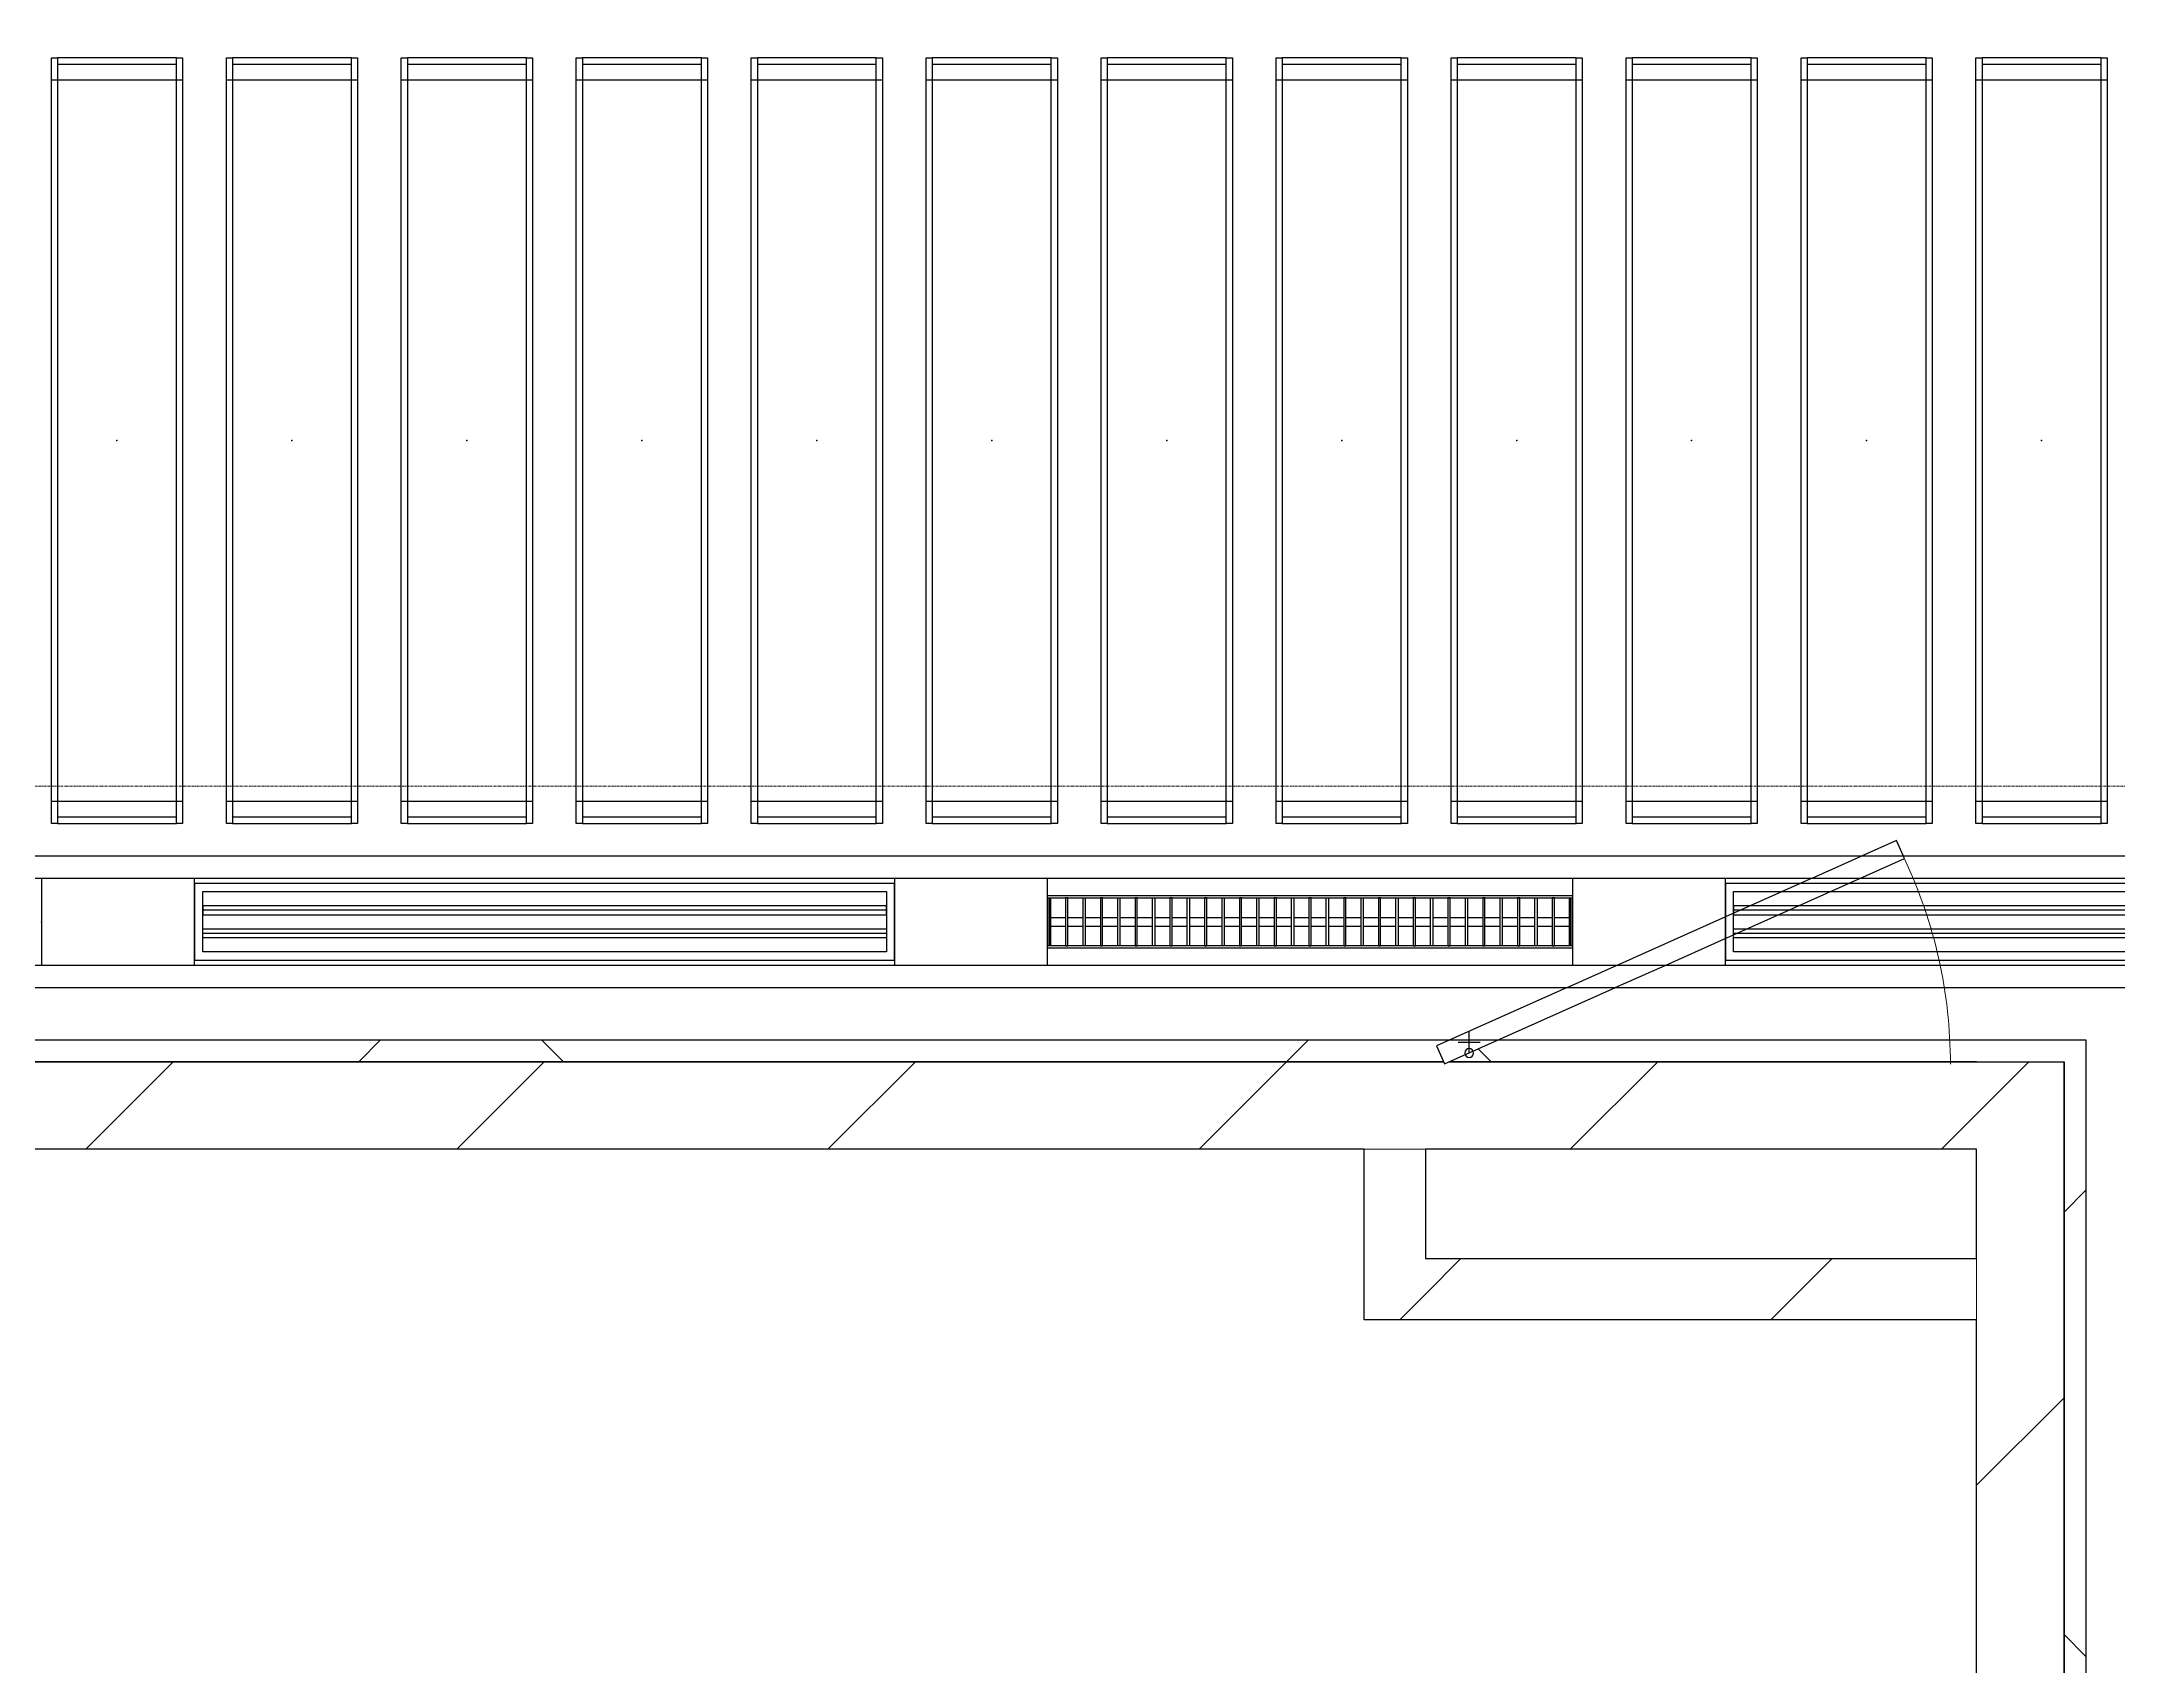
# Model space of a CAD drawing. Header units: millimetres. Extents: x -962357 to -591933, y -35273 to 59420.
# Drawn here: x -721144 to -716396, y 1568 to 5283 of the extents above; entities that cross this region are included whole.
import ezdxf
from ezdxf.enums import TextEntityAlignment as Align

# ---------------------------------------------------------------- set-up
doc = ezdxf.new("R2010")
doc.units = ezdxf.units.MM
doc.linetypes.add('DPA_Grid _ Level 100', pattern=[10, 5.5, -1.6, 1.3, -1.6])
for name, color, linetype in [('000 - WIPEOUT', 250, 'Continuous'), ('001 - ASCESSORIES', 251, 'Continuous'), ('A04_TUBE SERIES', 2, 'Continuous'), ('A11_ALU.SOLID SHEET', 2, 'Continuous')]:
    doc.layers.add(name, color=color, linetype=linetype)
for name, color, linetype, lineweight in [('008 - LIGHTING', 1, 'Continuous', 9), ('A-DOOR', 3, 'Continuous', 25), ('A-DOOR-E', 2, 'Continuous', 25), ('A-DOOR-OPNG', 2, 'Continuous', 9), ('A-FLOR-E', 2, 'Continuous', 9), ('A-GLAZ-CURT', 2, 'Continuous', 9), ('A-WALL', 5, 'Continuous', 9), ('A-WALL-FNSH', 2, 'Continuous', 9), ('A-WALL-PATT', 1, 'Continuous', 9), ('S-GRID', 251, 'Continuous', 9)]:
    doc.layers.add(name, color=color, linetype=linetype, lineweight=lineweight)
pattern_1 = [(45, (2.4, 1), (-424.26407, 424.26407), [])]
pattern_2 = [(45, (2.4, 1), (-1060.6602, 1060.6602), []), (135, (2.4, 1), (-1060.6602, -1060.6602), [])]

# ---------------------------------------------------------------- blocks, each defined once
blk = doc.blocks.new('DPA_AC-SG-PI - A2_1200x2000 mm-12394550-4130-01 MULTI-PURPOSE LEVEL - REFLECTED CEILING PLAN')
at = {"layer": 'A-DOOR'}
for p, q in [((-525, 20), (-475, 20)), ((-500, -5), (-500, 45))]:
    blk.add_line(p, q, dxfattribs=at)
for start, end in [(0, 180), (180, 360)]:
    blk.add_arc((-500, -5), 10, start, end, dxfattribs=at)
at = {"layer": 'A-DOOR-E'}
for p, q in [((476.5, 480.9), (-575, 11.1)), ((494.9, 439.9), (476.5, 480.9)), ((-556.6, -30), (494.9, 439.9)), ((-575, 11.1), (-556.6, -30))]:
    blk.add_line(p, q, dxfattribs=at)
at = {"layer": 'A-DOOR-OPNG'}
blk.add_arc((-500, -30.2), 1100, 0, 25.2558, dxfattribs=at)
blk = doc.blocks.new('PPLS-PP19_Custom Tile Pattern - Custom Tile Pattern-V70-4130-01 MULTI-PURPOSE LEVEL - REFLECTED CEILING PLAN')
at = {"layer": 'A-GLAZ-CURT'}
for p, q in [((-300, 0), (300, 0)), ((300, 0), (-300, 0)), ((-134.2, 0), (-140, 0)), ((230.1, 0), (300, 0)), ((-300, -50), (300, -50)), ((300, -50), (-300, -50))]:
    blk.add_line(p, q, dxfattribs=at)
at = {"layer": 'A-GLAZ-CURT', "flags": 128}
for points in [[(-300, 0), (-291.6, 0), (-283.3, 0), (-275.2, 0), (-267.3, 0), (-259.5, 0), (-251.8, 0), (-244.2, 0), (-236.7, 0), (-229.4, 0), (-222.1, 0), (-214.8, 0), (-207.7, 0), (-200.8, 0), (-194, 0), (-187.5, 0), (-181.4, 0)], [(-190.4, 0), (-196.4, 0), (-202.6, 0), (-209, 0), (-215.7, 0), (-222.6, 0), (-229.7, 0), (-237, 0), (-244.4, 0), (-252, 0), (-259.7, 0), (-267.5, 0), (-275.5, 0), (-283.6, 0), (-291.7, 0), (-300, 0)], [(-149.4, 0), (-141.8, 0), (-132.8, 0), (-126.1, 0)]]:
    blk.add_lwpolyline(points, dxfattribs=at)
at = {"layer": 'A-GLAZ-CURT'}
for points, knots in [([(-300, 0), (-284.7, 0), (-236.6, 0), (-176.1, 0), (-138.3, 0), (-124.9, 0)], [-5323.127839, -5323.127839, -5323.127839, -5323.127839, -4502.809032, -2700.551212, -1108.984966, -1108.984966, -1108.984966, -1108.984966]), ([(-159.2, 0), (-159.6, 0), (-163.4, 0), (-174, 0), (-185.6, 0), (-209.8, 0), (-232, 0), (-248.9, 0), (-253.5, 0), (-253.7, 0)], [-2257.973564, -2257.973564, -2257.973564, -2257.973564, -2237.412286, -2029.680487, -1755.085331, -1400.429864, -858.079193, -543.655514, -531.287897, -531.287897, -531.287897, -531.287897]), ([(-143.3, 0), (-144.7, 0), (-149.9, 0), (-162, 0), (-177.9, 0), (-199.5, 0), (-215.4, 0), (-225.5, 0), (-226.7, 0)], [-2390.191866, -2390.191866, -2390.191866, -2390.191866, -2308.929706, -2113.765672, -1763.376603, -1422.553702, -978.033455, -910.549282, -910.549282, -910.549282, -910.549282]), ([(-128, 0), (-130.6, 0), (-136.8, 0), (-144.4, 0), (-147.1, 0)], [-5691.037617, -5691.037617, -5691.037617, -5691.037617, -5508.838257, -5319.88299, -5319.88299, -5319.88299, -5319.88299]), ([(-65.9, 0), (-70.5, 0), (-83.9, 0), (-110.9, 0), (-128.7, 0), (-142.4, 0), (-143.6, 0)], [-7788.403577, -7788.403577, -7788.403577, -7788.403577, -7508.296369, -7004.680444, -6449.282163, -6393.465623, -6393.465623, -6393.465623, -6393.465623]), ([(-118.2, 0), (-119.4, 0), (-122.1, 0), (-125.4, 0), (-127, 0), (-127.4, 0)], [-164.249813, -164.249813, -164.249813, -164.249813, -98.539552, -24.539552, 0, 0, 0, 0]), ([(-126.5, 0), (-122.4, 0), (-108.7, 0), (-90.8, 0), (-77.2, 0), (-72.3, 0)], [-5231.017328, -5231.017328, -5231.017328, -5231.017328, -4994.692869, -4542.524482, -4234.633075, -4234.633075, -4234.633075, -4234.633075]), ([(-125.7, 0), (-125.3, 0), (-120.4, 0), (-107.3, 0), (-90.4, 0), (-75.3, 0), (-68.4, 0), (-65.1, 0), (-63.6, 0)], [-4082.700899, -4082.700899, -4082.700899, -4082.700899, -4054.690705, -3793.097032, -3402.597032, -3144.956779, -3050.982048, -2969.237017, -2969.237017, -2969.237017, -2969.237017]), ([(-114.9, 0), (-108, 0), (-98.7, 0), (-91.2, 0), (-90.5, 0)], [-6773.888853, -6773.888853, -6773.888853, -6773.888853, -6236.997189, -6184.855039, -6184.855039, -6184.855039, -6184.855039]), ([(-58.7, 0), (-59.6, 0), (-65.7, 0), (-81.2, 0), (-99.4, 0), (-111.4, 0), (-113.3, 0)], [-1113.463882, -1113.463882, -1113.463882, -1113.463882, -1060.00838, -740.068933, -229.489605, -123.718209, -123.718209, -123.718209, -123.718209]), ([(-39.2, 0), (-39.7, 0), (-45.3, 0), (-56.2, 0), (-75.6, 0), (-92, 0), (-103.2, 0), (-106.1, 0)], [-1826.829157, -1826.829157, -1826.829157, -1826.829157, -1792.521578, -1466.981642, -1208.454564, -789.402658, -608.943052, -608.943052, -608.943052, -608.943052]), ([(-96.4, 0), (-96.2, 0), (-90.9, 0), (-71.3, 0), (-42.5, 0), (-15.2, 0), (-3.8, 0), (-1, 0)], [-5115.12164, -5115.12164, -5115.12164, -5115.12164, -5103.229623, -4799.173296, -4065.652676, -3589.737505, -3410.081093, -3410.081093, -3410.081093, -3410.081093]), ([(-67.9, 0), (-73, 0), (-81.1, 0), (-89.2, 0), (-91.8, 0)], [-2627.997013, -2627.997013, -2627.997013, -2627.997013, -2193.204658, -1970.99776, -1970.99776, -1970.99776, -1970.99776]), ([(-79.5, 0), (-79.3, 0), (-74.9, 0), (-70.9, 0), (-67.4, 0)], [-1286.743147, -1286.743147, -1286.743147, -1286.743147, -1274.333717, -1073.56893, -1073.56893, -1073.56893, -1073.56893]), ([(-29, 0), (-34, 0), (-43.7, 0), (-55.8, 0), (-63.3, 0), (-65.5, 0)], [-2680.714891, -2680.714891, -2680.714891, -2680.714891, -2413.671296, -2161.752162, -2037.343317, -2037.343317, -2037.343317, -2037.343317]), ([(31.2, 0), (26, 0), (12, 0), (-16.9, 0), (-42.2, 0), (-56.4, 0), (-58.5, 0)], [-4496.803627, -4496.803627, -4496.803627, -4496.803627, -4222.080604, -3745.412743, -2981.410125, -2831.320802, -2831.320802, -2831.320802, -2831.320802]), ([(-49.8, 0), (-48.2, 0), (-45.4, 0), (-42.6, 0), (-41.8, 0)], [-4417.7536, -4417.7536, -4417.7536, -4417.7536, -4321.566175, -4270.495146, -4270.495146, -4270.495146, -4270.495146]), ([(71, 0), (70.7, 0), (65.3, 0), (53.5, 0), (37, 0), (24.1, 0), (12.8, 0), (-2.9, 0), (-20.6, 0), (-32.8, 0), (-42.4, 0), (-47, 0), (-47.8, 0)], [-2966.590051, -2966.590051, -2966.590051, -2966.590051, -2950.589685, -2634.532728, -2313.748533, -2106.613311, -1925.670641, -1617.263037, -1290.787923, -1039.307308, -819.71621, -773.893057, -773.893057, -773.893057, -773.893057]), ([(-45.9, 0), (-43, 0), (-37.8, 0), (-33.6, 0), (-32.3, 0)], [-3487.344885, -3487.344885, -3487.344885, -3487.344885, -3315.260113, -3238.248822, -3238.248822, -3238.248822, -3238.248822]), ([(-31.3, 0), (-28.4, 0), (-17, 0), (8.8, 0), (43.4, 0), (68.5, 0), (77.9, 0), (79.3, 0)], [-6062.162279, -6062.162279, -6062.162279, -6062.162279, -5862.463379, -5340.621928, -4573.028122, -4094.177415, -3998.447461, -3998.447461, -3998.447461, -3998.447461]), ([(2.8, 0), (-4.7, 0), (-14.7, 0), (-28.9, 0), (-31.3, 0)], [-9880.810509, -9880.810509, -9880.810509, -9880.810509, -9424.652049, -9299.586361, -9299.586361, -9299.586361, -9299.586361]), ([(-29, 0), (-28.7, 0), (-27.4, 0), (-24.5, 0), (-22.6, 0)], [-166.548282, -166.548282, -166.548282, -166.548282, -102.06493, 0, 0, 0, 0]), ([(-22.6, 0), (-20.3, 0), (-17, 0), (-12.7, 0), (-10.9, 0), (-9.9, 0)], [-56468.192263, -56468.192263, -56468.192263, -56468.192263, -56344.022017, -56303.229861, -56238.992205, -56238.992205, -56238.992205, -56238.992205]), ([(-21.2, 0), (-19.4, 0), (-11.8, 0), (-1.3, 0), (4.5, 0)], [-2989.152759, -2989.152759, -2989.152759, -2989.152759, -2864.387349, -2490.960632, -2490.960632, -2490.960632, -2490.960632]), ([(0.5, 0), (-2.2, 0), (-6.9, 0), (-11, 0), (-12.4, 0)], [-2679.34943, -2679.34943, -2679.34943, -2679.34943, -2518.50168, -2435.772209, -2435.772209, -2435.772209, -2435.772209]), ([(-3.4, 0), (-0.6, 0), (14, 0), (42.8, 0), (88.7, 0), (120.6, 0), (138.3, 0), (138.5, 0)], [-439.821474, -439.821474, -439.821474, -439.821474, -429.606584, -390.253598, -346.313304, -291.370682, -290.5735, -290.5735, -290.5735, -290.5735]), ([(3.4, 0), (4.6, 0), (8, 0), (16, 0), (22.5, 0), (24.5, 0)], [-211.182196, -211.182196, -211.182196, -211.182196, -206.416616, -198.214427, -187.717507, -187.717507, -187.717507, -187.717507]), ([(103.1, 0), (101.1, 0), (86.3, 0), (63.3, 0), (37, 0), (25.3, 0), (20.9, 0)], [-375.435014, -375.435014, -375.435014, -375.435014, -369.147452, -330.153101, -307.516438, -289.397823, -289.397823, -289.397823, -289.397823]), ([(21.5, 0), (22, 0), (24.6, 0), (31, 0), (39, 0), (48.3, 0), (52.8, 0), (53.9, 0)], [-1992.768506, -1992.768506, -1992.768506, -1992.768506, -1956.422387, -1818.904206, -1645.594513, -1443.202566, -1370.028348, -1370.028348, -1370.028348, -1370.028348]), ([(136.4, 0), (121.7, 0), (86.9, 0), (51.2, 0), (31.2, 0)], [-106.750556, -106.750556, -106.750556, -106.750556, -59.610984, 0, 0, 0, 0]), ([(36.3, 0), (37.8, 0), (46.7, 0), (52.8, 0), (56.3, 0)], [-314.598523, -314.598523, -314.598523, -314.598523, -305.899624, -292.458861, -292.458861, -292.458861, -292.458861]), ([(100.3, 0), (90.4, 0), (75.2, 0), (57.8, 0), (46.5, 0), (41.8, 0), (38.2, 0), (37.3, 0)], [-395.777283, -395.777283, -395.777283, -395.777283, -357.622665, -341.267687, -334.000314, -326.15566, -321.97841, -321.97841, -321.97841, -321.97841]), ([(39, 0), (43.3, 0), (54.4, 0), (67.2, 0), (73, 0)], [-4639.627446, -4639.627446, -4639.627446, -4639.627446, -4353.683244, -3976.823525, -3976.823525, -3976.823525, -3976.823525]), ([(96.7, 0), (97, 0), (100.3, 0), (109, 0), (120.8, 0), (139.9, 0), (160.9, 0), (176.3, 0), (182.7, 0)], [-2253.533331, -2253.533331, -2253.533331, -2253.533331, -2233.599744, -2052.234781, -1843.028543, -1530.39897, -1095.004608, -662.803921, -662.803921, -662.803921, -662.803921]), ([(131.4, 0), (132.9, 0), (139.5, 0), (148, 0), (152.6, 0)], [-625.910216, -625.910216, -625.910216, -625.910216, -618.981161, -603.66234, -603.66234, -603.66234, -603.66234]), ([(162.8, 0), (165.4, 0), (168.7, 0), (170.7, 0), (170.7, 0)], [-111.264224, -111.264224, -111.264224, -111.264224, -56.742688, -55.632112, -55.632112, -55.632112, -55.632112]), ([(300, 0), (286.5, 0), (254.2, 0), (207.1, 0), (179.8, 0), (166.2, 0), (164.9, 0)], [-285.253232, -285.253232, -285.253232, -285.253232, -244.693688, -187.987675, -143.776725, -138.771843, -138.771843, -138.771843, -138.771843]), ([(171.5, 0), (176.5, 0), (188.6, 0), (194.3, 0), (195.7, 0)], [-7971.819559, -7971.819559, -7971.819559, -7971.819559, -7784.112253, -7707.76565, -7707.76565, -7707.76565, -7707.76565]), ([(185.8, 0), (186.9, 0), (192.6, 0), (208.8, 0), (219.4, 0), (230.1, 0)], [-46.257281, -46.257281, -46.257281, -46.257281, -41.623857, -24.459831, 0, 0, 0, 0]), ([(219.8, 0), (225.3, 0), (244.4, 0), (264.9, 0), (276, 0), (279, 0)], [-6915.603924, -6915.603924, -6915.603924, -6915.603924, -6582.165592, -6068.460911, -5859.388289, -5859.388289, -5859.388289, -5859.388289]), ([(286.1, 0), (286.6, 0), (288.3, 0), (293.6, 0), (297.8, 0), (300, 0)], [-4011.010929, -4011.010929, -4011.010929, -4011.010929, -3959.664717, -3862.421465, -3746.95702, -3746.95702, -3746.95702, -3746.95702])]:
    blk.add_open_spline(points, degree=3, knots=knots, dxfattribs=at)
for points in [[(-122.9, 0), (-125.3, 0), (-129.6, 0), (-133.8, 0)], [(-108.5, 0), (-104.3, 0), (-99.2, 0), (-91.5, 0)], [(67.8, 0), (71.7, 0), (75.7, 0), (79.6, 0)]]:
    blk.add_open_spline(points, degree=3, dxfattribs=at)
blk = doc.blocks.new('PPLS-PP19_Custom Tile Pattern - Custom Tile Pattern-V86-4130-01 MULTI-PURPOSE LEVEL - REFLECTED CEILING PLAN')
at = {"layer": 'A-GLAZ-CURT'}
for p, q in [((-300, 0), (300, 0)), ((300, 0), (-300, 0)), ((-134.2, 0), (-140, 0)), ((230.1, 0), (300, 0)), ((-300, -50), (300, -50)), ((300, -50), (-300, -50))]:
    blk.add_line(p, q, dxfattribs=at)
at = {"layer": 'A-GLAZ-CURT', "flags": 128}
for points in [[(-300, 0), (-291.6, 0), (-283.3, 0), (-275.2, 0), (-267.3, 0), (-259.5, 0)], [(-259.7, 0), (-267.5, 0), (-275.5, 0), (-283.6, 0), (-291.7, 0), (-300, 0)], [(-190.4, 0), (-196.4, 0), (-202.6, 0), (-209, 0), (-215.7, 0), (-222.6, 0), (-229.7, 0), (-237, 0), (-244.4, 0), (-252, 0)], [(-251.8, 0), (-244.2, 0), (-236.7, 0), (-229.4, 0), (-222.1, 0), (-214.8, 0), (-207.7, 0), (-200.8, 0), (-194, 0), (-187.5, 0), (-181.4, 0)], [(-149.4, 0), (-141.8, 0), (-132.8, 0), (-126.1, 0)]]:
    blk.add_lwpolyline(points, dxfattribs=at)
at = {"layer": 'A-GLAZ-CURT'}
for points, knots in [([(-300, 0), (-284.7, 0), (-269.3, 0), (-255, 0), (-254.7, 0)], [-5323.127839, -5323.127839, -5323.127839, -5323.127839, -4502.809032, -4484.408626, -4484.408626, -4484.408626, -4484.408626]), ([(-159.2, 0), (-159.6, 0), (-163.4, 0), (-174, 0), (-185.6, 0), (-209.8, 0), (-232, 0), (-248.9, 0), (-253.5, 0), (-253.7, 0)], [-2257.973564, -2257.973564, -2257.973564, -2257.973564, -2237.412286, -2029.680487, -1755.085331, -1400.429864, -858.079193, -543.655514, -531.287897, -531.287897, -531.287897, -531.287897]), ([(-252.2, 0), (-222.9, 0), (-175.4, 0), (-138.3, 0), (-124.9, 0)], [-4435.939865, -4435.939865, -4435.939865, -4435.939865, -2700.551212, -1108.984966, -1108.984966, -1108.984966, -1108.984966]), ([(-143.3, 0), (-144.7, 0), (-149.9, 0), (-162, 0), (-177.9, 0), (-199.5, 0), (-215.4, 0), (-225.5, 0), (-226.7, 0)], [-2390.191866, -2390.191866, -2390.191866, -2390.191866, -2308.929706, -2113.765672, -1763.376603, -1422.553702, -978.033455, -910.549282, -910.549282, -910.549282, -910.549282]), ([(-128, 0), (-130.6, 0), (-136.8, 0), (-144.4, 0), (-147.1, 0)], [-5691.037617, -5691.037617, -5691.037617, -5691.037617, -5508.838257, -5319.88299, -5319.88299, -5319.88299, -5319.88299]), ([(-65.9, 0), (-70.5, 0), (-83.9, 0), (-110.9, 0), (-128.7, 0), (-142.4, 0), (-143.6, 0)], [-7788.403577, -7788.403577, -7788.403577, -7788.403577, -7508.296369, -7004.680444, -6449.282163, -6393.465623, -6393.465623, -6393.465623, -6393.465623]), ([(-118.2, 0), (-119.4, 0), (-122.1, 0), (-125.4, 0), (-127, 0), (-127.4, 0)], [-164.249813, -164.249813, -164.249813, -164.249813, -98.539552, -24.539552, 0, 0, 0, 0]), ([(-126.5, 0), (-122.4, 0), (-108.7, 0), (-90.8, 0), (-77.2, 0), (-72.3, 0)], [-5231.017328, -5231.017328, -5231.017328, -5231.017328, -4994.692869, -4542.524482, -4234.633075, -4234.633075, -4234.633075, -4234.633075]), ([(-125.7, 0), (-125.3, 0), (-120.4, 0), (-107.3, 0), (-90.4, 0), (-75.3, 0), (-68.4, 0), (-65.1, 0), (-63.6, 0)], [-4082.700899, -4082.700899, -4082.700899, -4082.700899, -4054.690705, -3793.097032, -3402.597032, -3144.956779, -3050.982048, -2969.237017, -2969.237017, -2969.237017, -2969.237017]), ([(-114.9, 0), (-108, 0), (-98.7, 0), (-91.2, 0), (-90.5, 0)], [-6773.888853, -6773.888853, -6773.888853, -6773.888853, -6236.997189, -6184.855039, -6184.855039, -6184.855039, -6184.855039]), ([(-58.7, 0), (-59.6, 0), (-65.7, 0), (-81.2, 0), (-99.4, 0), (-111.4, 0), (-113.3, 0)], [-1113.463882, -1113.463882, -1113.463882, -1113.463882, -1060.00838, -740.068933, -229.489605, -123.718209, -123.718209, -123.718209, -123.718209]), ([(-39.2, 0), (-39.7, 0), (-45.3, 0), (-56.2, 0), (-75.6, 0), (-92, 0), (-103.2, 0), (-106.1, 0)], [-1826.829157, -1826.829157, -1826.829157, -1826.829157, -1792.521578, -1466.981642, -1208.454564, -789.402658, -608.943052, -608.943052, -608.943052, -608.943052]), ([(-96.4, 0), (-96.2, 0), (-90.9, 0), (-71.3, 0), (-42.5, 0), (-15.2, 0), (-3.8, 0), (-1, 0)], [-5115.12164, -5115.12164, -5115.12164, -5115.12164, -5103.229623, -4799.173296, -4065.652676, -3589.737505, -3410.081093, -3410.081093, -3410.081093, -3410.081093]), ([(-67.9, 0), (-73, 0), (-81.1, 0), (-89.2, 0), (-91.8, 0)], [-2627.997013, -2627.997013, -2627.997013, -2627.997013, -2193.204658, -1970.99776, -1970.99776, -1970.99776, -1970.99776]), ([(-79.5, 0), (-79.3, 0), (-74.9, 0), (-70.9, 0), (-67.4, 0)], [-1286.743147, -1286.743147, -1286.743147, -1286.743147, -1274.333717, -1073.56893, -1073.56893, -1073.56893, -1073.56893]), ([(-29, 0), (-34, 0), (-43.7, 0), (-55.8, 0), (-63.3, 0), (-65.5, 0)], [-2680.714891, -2680.714891, -2680.714891, -2680.714891, -2413.671296, -2161.752162, -2037.343317, -2037.343317, -2037.343317, -2037.343317]), ([(31.2, 0), (26, 0), (12, 0), (-16.9, 0), (-42.2, 0), (-56.4, 0), (-58.5, 0)], [-4496.803627, -4496.803627, -4496.803627, -4496.803627, -4222.080604, -3745.412743, -2981.410125, -2831.320802, -2831.320802, -2831.320802, -2831.320802]), ([(-49.8, 0), (-48.2, 0), (-45.4, 0), (-42.6, 0), (-41.8, 0)], [-4417.7536, -4417.7536, -4417.7536, -4417.7536, -4321.566175, -4270.495146, -4270.495146, -4270.495146, -4270.495146]), ([(71, 0), (70.7, 0), (65.3, 0), (53.5, 0), (37, 0), (24.1, 0), (12.8, 0), (-2.9, 0), (-20.6, 0), (-32.8, 0), (-42.4, 0), (-47, 0), (-47.8, 0)], [-2966.590051, -2966.590051, -2966.590051, -2966.590051, -2950.589685, -2634.532728, -2313.748533, -2106.613311, -1925.670641, -1617.263037, -1290.787923, -1039.307308, -819.71621, -773.893057, -773.893057, -773.893057, -773.893057]), ([(-45.9, 0), (-43, 0), (-37.8, 0), (-33.6, 0), (-32.3, 0)], [-3487.344885, -3487.344885, -3487.344885, -3487.344885, -3315.260113, -3238.248822, -3238.248822, -3238.248822, -3238.248822]), ([(-31.3, 0), (-28.4, 0), (-17, 0), (8.8, 0), (43.4, 0), (68.5, 0), (77.9, 0), (79.3, 0)], [-6062.162279, -6062.162279, -6062.162279, -6062.162279, -5862.463379, -5340.621928, -4573.028122, -4094.177415, -3998.447461, -3998.447461, -3998.447461, -3998.447461]), ([(2.8, 0), (-4.7, 0), (-14.7, 0), (-28.9, 0), (-31.3, 0)], [-9880.810509, -9880.810509, -9880.810509, -9880.810509, -9424.652049, -9299.586361, -9299.586361, -9299.586361, -9299.586361]), ([(-29, 0), (-28.7, 0), (-27.4, 0), (-24.5, 0), (-22.6, 0)], [-166.548282, -166.548282, -166.548282, -166.548282, -102.06493, 0, 0, 0, 0]), ([(-22.6, 0), (-20.3, 0), (-17, 0), (-12.7, 0), (-10.9, 0), (-9.9, 0)], [-56468.192263, -56468.192263, -56468.192263, -56468.192263, -56344.022017, -56303.229861, -56238.992205, -56238.992205, -56238.992205, -56238.992205]), ([(-21.2, 0), (-19.4, 0), (-11.8, 0), (-1.3, 0), (4.5, 0)], [-2989.152759, -2989.152759, -2989.152759, -2989.152759, -2864.387349, -2490.960632, -2490.960632, -2490.960632, -2490.960632]), ([(0.5, 0), (-2.2, 0), (-6.9, 0), (-11, 0), (-12.4, 0)], [-2679.34943, -2679.34943, -2679.34943, -2679.34943, -2518.50168, -2435.772209, -2435.772209, -2435.772209, -2435.772209]), ([(-3.4, 0), (-0.6, 0), (14, 0), (42.8, 0), (88.7, 0), (120.6, 0), (138.3, 0), (138.5, 0)], [-439.821474, -439.821474, -439.821474, -439.821474, -429.606584, -390.253598, -346.313304, -291.370682, -290.5735, -290.5735, -290.5735, -290.5735]), ([(3.4, 0), (4.6, 0), (8, 0), (16, 0), (22.5, 0), (24.5, 0)], [-211.182196, -211.182196, -211.182196, -211.182196, -206.416616, -198.214427, -187.717507, -187.717507, -187.717507, -187.717507]), ([(103.1, 0), (101.1, 0), (86.3, 0), (63.3, 0), (37, 0), (25.3, 0), (20.9, 0)], [-375.435014, -375.435014, -375.435014, -375.435014, -369.147452, -330.153101, -307.516438, -289.397823, -289.397823, -289.397823, -289.397823]), ([(21.5, 0), (22, 0), (24.6, 0), (31, 0), (39, 0), (48.3, 0), (52.8, 0), (53.9, 0)], [-1992.768506, -1992.768506, -1992.768506, -1992.768506, -1956.422387, -1818.904206, -1645.594513, -1443.202566, -1370.028348, -1370.028348, -1370.028348, -1370.028348]), ([(136.4, 0), (121.7, 0), (86.9, 0), (51.2, 0), (31.2, 0)], [-106.750556, -106.750556, -106.750556, -106.750556, -59.610984, 0, 0, 0, 0]), ([(36.3, 0), (37.8, 0), (46.7, 0), (52.8, 0), (56.3, 0)], [-314.598523, -314.598523, -314.598523, -314.598523, -305.899624, -292.458861, -292.458861, -292.458861, -292.458861]), ([(100.3, 0), (90.4, 0), (75.2, 0), (57.8, 0), (46.5, 0), (41.8, 0), (38.2, 0), (37.3, 0)], [-395.777283, -395.777283, -395.777283, -395.777283, -357.622665, -341.267687, -334.000314, -326.15566, -321.97841, -321.97841, -321.97841, -321.97841]), ([(39, 0), (43.3, 0), (54.4, 0), (67.2, 0), (73, 0)], [-4639.627446, -4639.627446, -4639.627446, -4639.627446, -4353.683244, -3976.823525, -3976.823525, -3976.823525, -3976.823525]), ([(96.7, 0), (97, 0), (100.3, 0), (109, 0), (120.8, 0), (139.9, 0), (160.9, 0), (176.3, 0), (182.7, 0)], [-2253.533331, -2253.533331, -2253.533331, -2253.533331, -2233.599744, -2052.234781, -1843.028543, -1530.39897, -1095.004608, -662.803921, -662.803921, -662.803921, -662.803921]), ([(131.4, 0), (132.9, 0), (139.5, 0), (148, 0), (152.6, 0)], [-625.910216, -625.910216, -625.910216, -625.910216, -618.981161, -603.66234, -603.66234, -603.66234, -603.66234]), ([(162.8, 0), (165.4, 0), (168.7, 0), (170.7, 0), (170.7, 0)], [-111.264224, -111.264224, -111.264224, -111.264224, -56.742688, -55.632112, -55.632112, -55.632112, -55.632112]), ([(300, 0), (286.5, 0), (254.2, 0), (207.1, 0), (179.8, 0), (166.2, 0), (164.9, 0)], [-285.253232, -285.253232, -285.253232, -285.253232, -244.693688, -187.987675, -143.776725, -138.771843, -138.771843, -138.771843, -138.771843]), ([(171.5, 0), (176.5, 0), (188.6, 0), (194.3, 0), (195.7, 0)], [-7971.819559, -7971.819559, -7971.819559, -7971.819559, -7784.112253, -7707.76565, -7707.76565, -7707.76565, -7707.76565]), ([(185.8, 0), (186.9, 0), (192.6, 0), (208.8, 0), (219.4, 0), (230.1, 0)], [-46.257281, -46.257281, -46.257281, -46.257281, -41.623857, -24.459831, 0, 0, 0, 0]), ([(219.8, 0), (225.3, 0), (244.4, 0), (264.9, 0), (276, 0), (279, 0)], [-6915.603924, -6915.603924, -6915.603924, -6915.603924, -6582.165592, -6068.460911, -5859.388289, -5859.388289, -5859.388289, -5859.388289]), ([(286.1, 0), (286.6, 0), (288.3, 0), (293.6, 0), (297.8, 0), (300, 0)], [-4011.010929, -4011.010929, -4011.010929, -4011.010929, -3959.664717, -3862.421465, -3746.95702, -3746.95702, -3746.95702, -3746.95702])]:
    blk.add_open_spline(points, degree=3, knots=knots, dxfattribs=at)
for points in [[(-122.9, 0), (-125.3, 0), (-129.6, 0), (-133.8, 0)], [(-108.5, 0), (-104.3, 0), (-99.2, 0), (-91.5, 0)], [(67.8, 0), (71.7, 0), (75.7, 0), (79.6, 0)]]:
    blk.add_open_spline(points, degree=3, dxfattribs=at)
blk = doc.blocks.new('*U612')
at = {"layer": 'A-GLAZ-CURT'}
for name, p in [('PPLS-PP19_Custom Tile Pattern - Custom Tile Pattern-V70-4130-01 MULTI-PURPOSE LEVEL - REFLECTED CEILING PLAN', (23400, -580)), ('PPLS-PP19_Custom Tile Pattern - Custom Tile Pattern-V70-4130-01 MULTI-PURPOSE LEVEL - REFLECTED CEILING PLAN', (24000, -580)), ('PPLS-PP19_Custom Tile Pattern - Custom Tile Pattern-V86-4130-01 MULTI-PURPOSE LEVEL - REFLECTED CEILING PLAN', (24600, -580)), ('PPLS-PP19_Custom Tile Pattern - Custom Tile Pattern-V70-4130-01 MULTI-PURPOSE LEVEL - REFLECTED CEILING PLAN', (25200, -580)), ('PPLS-PP19_Custom Tile Pattern - Custom Tile Pattern-V70-4130-01 MULTI-PURPOSE LEVEL - REFLECTED CEILING PLAN', (25800, -580)), ('PPLS-PP19_Custom Tile Pattern - Custom Tile Pattern-V70-4130-01 MULTI-PURPOSE LEVEL - REFLECTED CEILING PLAN', (26400, -580))]:
    blk.add_blockref(name, p, dxfattribs=at)
at = {"layer": 'A-GLAZ-CURT', "rotation": 270}
blk.add_blockref('PPLS-PP19_Custom Tile Pattern - Custom Tile Pattern-V70-4130-01 MULTI-PURPOSE LEVEL - REFLECTED CEILING PLAN', (28210, -1712.5), dxfattribs=at)
blk = doc.blocks.new('*U724')
blk.add_wipeout([(-25, 0), (25, 0), (25, 24555), (-25, 24555)]).dxf.layer = '000 - WIPEOUT'
at = {"layer": 'A04_TUBE SERIES', "color": 0}
blk.add_lwpolyline([(-25, 0), (25, 0), (25, 24555), (-25, 24555)], close=True, dxfattribs=at)
at = {"layer": 'Defpoints', "color": 250, "flags": 1}
blk.add_attdef('EXTR.OVL-LENGTH_', (-33.1, -9), '', height=5, dxfattribs=at)
blk = doc.blocks.new('*U742')
blk.add_point((0, 0))
at = {"layer": 'Defpoints', "color": 250}
blk.add_text('AL.SHEET-HAT-TYPE-C', height=7, rotation=270, dxfattribs=at).set_placement((15, 0), align=Align.BOTTOM_CENTER)
blk.add_wipeout([(0, -100), (350, -100), (350, 100), (0, 100)]).dxf.layer = '000 - WIPEOUT'
at = {"layer": 'A11_ALU.SOLID SHEET', "color": 0}
blk.add_lwpolyline([(0, -100), (350, -100), (350, 100), (0, 100)], close=True, dxfattribs=at)
blk = doc.blocks.new('*U726')
blk.add_wipeout([(-25, 0), (25, 0), (25, 24555), (-25, 24555)]).dxf.layer = '000 - WIPEOUT'
at = {"layer": 'A04_TUBE SERIES', "color": 0}
blk.add_lwpolyline([(-25, 0), (25, 0), (25, 24555), (-25, 24555)], close=True, dxfattribs=at)
at = {"layer": 'Defpoints', "color": 250, "flags": 1}
blk.add_attdef('EXTR.OVL-LENGTH_', (-33.1, -9), '', height=5, dxfattribs=at)
blk = doc.blocks.new('*U744')
blk.add_point((0, 0))
at = {"layer": 'Defpoints', "color": 250}
blk.add_text('AL.SHEET-HAT-TYPE-C', height=7, rotation=270, dxfattribs=at).set_placement((15, 0), align=Align.BOTTOM_CENTER)
blk.add_wipeout([(0, -100), (350, -100), (350, 100), (0, 100)]).dxf.layer = '000 - WIPEOUT'
at = {"layer": 'A11_ALU.SOLID SHEET', "color": 0}
blk.add_lwpolyline([(0, -100), (350, -100), (350, 100), (0, 100)], close=True, dxfattribs=at)
blk = doc.blocks.new('*U526')
at = {"layer": '001 - ASCESSORIES', "color": 0, "linetype": 'ByBlock'}
blk.add_lwpolyline([(800, 87.5), (-800, 87.5), (-800, -87.5), (800, -87.5)], close=True, dxfattribs=at)
at = {"layer": '001 - ASCESSORIES', "linetype": 'ByBlock'}
for points in [[(-781.5, 69), (781.5, 69), (781.5, -69), (-781.5, -69)], [(781.5, 36.3), (-781.5, 36.3), (-781.5, 16.3), (781.5, 16.3)], [(-781.5, -16.3), (781.5, -16.3), (781.5, -36.3), (-781.5, -36.3)]]:
    blk.add_lwpolyline(points, close=True, dxfattribs=at)
for points in [[(781.5, 26.3), (-781.5, 26.3)], [(-781.5, -26.3), (781.5, -26.3)]]:
    blk.add_lwpolyline(points, dxfattribs=at)
blk = doc.blocks.new('*U570')
at = {"color": 1}
blk.add_wipeout([(600, -60), (-600, -60), (-600, 60), (600, 60)], dxfattribs=at).dxf.layer = '000 - WIPEOUT'
at = {"layer": '001 - ASCESSORIES', "color": 0}
blk.add_lwpolyline([(600, -60), (-600, -60), (-600, 60), (600, 60)], close=True, dxfattribs=at)
at = {"layer": '001 - ASCESSORIES'}
for points in [[(-593.5, -55), (-598.5, -55), (-598.5, 55), (-593.5, 55)], [(595, -55), (-595, -55), (-595, 55), (595, 55)], [(-558.8, -55), (-553.8, -55), (-553.8, 55), (-558.8, 55)], [(-514, -55), (-519, -55), (-519, 55), (-514, 55)], [(-479.3, -55), (-474.3, -55), (-474.3, 55), (-479.3, 55)], [(-434.6, -55), (-439.6, -55), (-439.6, 55), (-434.6, 55)], [(-399.8, -55), (-394.8, -55), (-394.8, 55), (-399.8, 55)], [(-355.1, -55), (-360.1, -55), (-360.1, 55), (-355.1, 55)], [(-320.4, -55), (-315.4, -55), (-315.4, 55), (-320.4, 55)], [(-275.6, -55), (-280.6, -55), (-280.6, 55), (-275.6, 55)], [(-240.9, -55), (-235.9, -55), (-235.9, 55), (-240.9, 55)], [(-196.2, -55), (-201.2, -55), (-201.2, 55), (-196.2, 55)], [(-161.4, -55), (-156.4, -55), (-156.4, 55), (-161.4, 55)], [(-116.7, -55), (-121.7, -55), (-121.7, 55), (-116.7, 55)], [(-82, -55), (-77, -55), (-77, 55), (-82, 55)], [(-37.2, -55), (-42.2, -55), (-42.2, 55), (-37.2, 55)], [(-2.5, -55), (2.5, -55), (2.5, 55), (-2.5, 55)], [(42.2, -55), (37.2, -55), (37.2, 55), (42.2, 55)], [(77, -55), (82, -55), (82, 55), (77, 55)], [(121.7, -55), (116.7, -55), (116.7, 55), (121.7, 55)], [(156.4, -55), (161.4, -55), (161.4, 55), (156.4, 55)], [(201.2, -55), (196.2, -55), (196.2, 55), (201.2, 55)], [(235.9, -55), (240.9, -55), (240.9, 55), (235.9, 55)], [(280.6, -55), (275.6, -55), (275.6, 55), (280.6, 55)], [(315.4, -55), (320.4, -55), (320.4, 55), (315.4, 55)], [(360.1, -55), (355.1, -55), (355.1, 55), (360.1, 55)], [(394.8, -55), (399.8, -55), (399.8, 55), (394.8, 55)], [(439.6, -55), (434.6, -55), (434.6, 55), (439.6, 55)], [(474.3, -55), (479.3, -55), (479.3, 55), (474.3, 55)], [(519, -55), (514, -55), (514, 55), (519, 55)], [(553.8, -55), (558.8, -55), (558.8, 55), (553.8, 55)], [(598.5, -55), (593.5, -55), (593.5, 55), (598.5, 55)]]:
    blk.add_lwpolyline(points, close=True, dxfattribs=at)
for points in [[(-593.5, 10), (-558.8, 10)], [(-553.8, 10), (-519, 10)], [(-514, 10), (-479.3, 10)], [(-474.3, 10), (-439.6, 10)], [(-434.6, 10), (-399.8, 10)], [(-394.8, 10), (-360.1, 10)], [(-355.1, 10), (-320.4, 10)], [(-315.4, 10), (-280.6, 10)], [(-275.6, 10), (-240.9, 10)], [(-235.9, 10), (-201.2, 10)], [(-196.2, 10), (-161.4, 10)], [(-156.4, 10), (-121.7, 10)], [(-116.7, 10), (-82, 10)], [(-77, 10), (-42.2, 10)], [(-37.2, 10), (-2.5, 10)], [(2.5, 10), (37.2, 10)], [(42.2, 10), (77, 10)], [(82, 10), (116.7, 10)], [(121.7, 10), (156.4, 10)], [(161.4, 10), (196.2, 10)], [(201.2, 10), (235.9, 10)], [(240.9, 10), (275.6, 10)], [(280.6, 10), (315.4, 10)], [(320.4, 10), (355.1, 10)], [(360.1, 10), (394.8, 10)], [(399.8, 10), (434.6, 10)], [(439.6, 10), (474.3, 10)], [(479.3, 10), (514, 10)], [(519, 10), (553.8, 10)], [(558.8, 10), (593.5, 10)], [(-593.5, -10), (-558.8, -10)], [(-553.8, -10), (-519, -10)], [(-514, -10), (-479.3, -10)], [(-474.3, -10), (-439.6, -10)], [(-434.6, -10), (-399.8, -10)], [(-394.8, -10), (-360.1, -10)], [(-355.1, -10), (-320.4, -10)], [(-315.4, -10), (-280.6, -10)], [(-275.6, -10), (-240.9, -10)], [(-235.9, -10), (-201.2, -10)], [(-196.2, -10), (-161.4, -10)], [(-156.4, -10), (-121.7, -10)], [(-116.7, -10), (-82, -10)], [(-77, -10), (-42.2, -10)], [(-37.2, -10), (-2.5, -10)], [(2.5, -10), (37.2, -10)], [(42.2, -10), (77, -10)], [(82, -10), (116.7, -10)], [(121.7, -10), (156.4, -10)], [(161.4, -10), (196.2, -10)], [(201.2, -10), (235.9, -10)], [(240.9, -10), (275.6, -10)], [(280.6, -10), (315.4, -10)], [(320.4, -10), (355.1, -10)], [(360.1, -10), (394.8, -10)], [(399.8, -10), (434.6, -10)], [(439.6, -10), (474.3, -10)], [(479.3, -10), (514, -10)], [(519, -10), (553.8, -10)], [(558.8, -10), (593.5, -10)]]:
    blk.add_lwpolyline(points, dxfattribs=at)
blk = doc.blocks.new('*U619')
for p, q in [((-825.3, 9850), (-825.3, 10150)), ((825, 10150), (825, 9850)), ((-825.3, 9450), (-825.3, 9750)), ((825, 9750), (825, 9450)), ((-825.3, 9050), (-825.3, 9350)), ((825, 9350), (825, 9050)), ((-825.3, 8650), (-825.3, 8950)), ((825, 8950), (825, 8650)), ((-825.3, 8250), (-825.3, 8550)), ((825, 8550), (825, 8250)), ((-825.3, 7850), (-825.3, 8150)), ((825, 8150), (825, 7850)), ((-825.3, 7450), (-825.3, 7750)), ((825, 7750), (825, 7450)), ((-825.3, 7050), (-825.3, 7350)), ((825, 7350), (825, 7050)), ((-825.3, 6650), (-825.3, 6950)), ((825, 6950), (825, 6650)), ((-825.3, 6250), (-825.3, 6550)), ((825, 6550), (825, 6250)), ((-825.3, 5850), (-825.3, 6150)), ((825, 6150), (825, 5850)), ((-825.3, 5450), (-825.3, 5750)), ((825, 5750), (825, 5450))]:
    blk.add_line(p, q)
for p in [(0, 10000), (0, 9600), (0, 9200), (0, 8800), (0, 8400), (0, 8000), (0, 7600), (0, 7200), (0, 6800), (0, 6400), (0, 6000), (0, 5600)]:
    blk.add_point(p)
at = {"layer": 'A11_ALU.SOLID SHEET', "color": 0}
for points in [[(-875, 10150), (875, 10150), (875, 10136), (-875, 10136)], [(-875, 9864), (-861, 9864), (-861, 10136), (-875, 10136)], [(875, 10136), (861, 10136), (861, 9864), (875, 9864)], [(-875, 9864), (875, 9864), (875, 9850), (-875, 9850)], [(-875, 9750), (875, 9750), (875, 9736), (-875, 9736)], [(-875, 9464), (-861, 9464), (-861, 9736), (-875, 9736)], [(875, 9736), (861, 9736), (861, 9464), (875, 9464)], [(-875, 9464), (875, 9464), (875, 9450), (-875, 9450)], [(-875, 9350), (875, 9350), (875, 9336), (-875, 9336)], [(-875, 9064), (-861, 9064), (-861, 9336), (-875, 9336)], [(875, 9336), (861, 9336), (861, 9064), (875, 9064)], [(-875, 9064), (875, 9064), (875, 9050), (-875, 9050)], [(-875, 8950), (875, 8950), (875, 8936), (-875, 8936)], [(-875, 8664), (-861, 8664), (-861, 8936), (-875, 8936)], [(875, 8936), (861, 8936), (861, 8664), (875, 8664)], [(-875, 8664), (875, 8664), (875, 8650), (-875, 8650)], [(-875, 8550), (875, 8550), (875, 8536), (-875, 8536)], [(-875, 8264), (-861, 8264), (-861, 8536), (-875, 8536)], [(875, 8536), (861, 8536), (861, 8264), (875, 8264)], [(-875, 8264), (875, 8264), (875, 8250), (-875, 8250)], [(-875, 8150), (875, 8150), (875, 8136), (-875, 8136)], [(-875, 7864), (-861, 7864), (-861, 8136), (-875, 8136)], [(875, 8136), (861, 8136), (861, 7864), (875, 7864)], [(-875, 7864), (875, 7864), (875, 7850), (-875, 7850)], [(-875, 7750), (875, 7750), (875, 7736), (-875, 7736)], [(-875, 7464), (-861, 7464), (-861, 7736), (-875, 7736)], [(875, 7736), (861, 7736), (861, 7464), (875, 7464)], [(-875, 7464), (875, 7464), (875, 7450), (-875, 7450)], [(-875, 7350), (875, 7350), (875, 7336), (-875, 7336)], [(-875, 7064), (-861, 7064), (-861, 7336), (-875, 7336)], [(875, 7336), (861, 7336), (861, 7064), (875, 7064)], [(-875, 7064), (875, 7064), (875, 7050), (-875, 7050)], [(-875, 6950), (875, 6950), (875, 6936), (-875, 6936)], [(-875, 6664), (-861, 6664), (-861, 6936), (-875, 6936)], [(875, 6936), (861, 6936), (861, 6664), (875, 6664)], [(-875, 6664), (875, 6664), (875, 6650), (-875, 6650)], [(-875, 6550), (875, 6550), (875, 6536), (-875, 6536)], [(-875, 6264), (-861, 6264), (-861, 6536), (-875, 6536)], [(875, 6536), (861, 6536), (861, 6264), (875, 6264)], [(-875, 6264), (875, 6264), (875, 6250), (-875, 6250)], [(-875, 6150), (875, 6150), (875, 6136), (-875, 6136)], [(-875, 5864), (-861, 5864), (-861, 6136), (-875, 6136)], [(875, 6136), (861, 6136), (861, 5864), (875, 5864)], [(-875, 5864), (875, 5864), (875, 5850), (-875, 5850)], [(-875, 5750), (875, 5750), (875, 5736), (-875, 5736)], [(-875, 5464), (-861, 5464), (-861, 5736), (-875, 5736)], [(875, 5736), (861, 5736), (861, 5464), (875, 5464)], [(-875, 5464), (875, 5464), (875, 5450), (-875, 5450)]]:
    blk.add_lwpolyline(points, close=True, dxfattribs=at)
blk = doc.blocks.new('*U856')
blk.add_lwpolyline([(21173.4, -580), (28210, -580), (28210, -6850), (45954.2, -6850), (45954.2, 600), (82995.1, 600), (83086.5, 650), (90052, 650), (90392, 990), (103159.2, 990), (103159.2, 4990), (21173.4, 4990), (21173.4, 3485.5), (21203.4, 3485.5), (21203.4, 925.5), (21173.4, 925.5), (21173.4, -580)])
at = {"layer": 'A11_ALU.SOLID SHEET', "color": 0, "linetype": 'ByBlock', "rotation": 90}
blk.add_blockref('*U619', (33708.5, 790), dxfattribs=at)
at = {"layer": 'A11_ALU.SOLID SHEET', "color": 1}
for name, p in [('*U742', (23536, -310)), ('*U742', (25486, -310)), ('*U744', (27036, -310))]:
    blk.add_blockref(name, p, dxfattribs=at)
at = {"layer": '008 - LIGHTING'}
for name, p in [('*U526', (24686, -310)), ('*U526', (28186, -310)), ('*U570', (26436, -310))]:
    blk.add_blockref(name, p, dxfattribs=at)
at = {"layer": 'A04_TUBE SERIES', "color": 0, "linetype": 'ByBlock', "rotation": 270}
for name, p in [('*U726', (21303.5, -185)), ('*U724', (21303.5, -435))]:
    blk.add_blockref(name, p, dxfattribs=at)

msp = doc.modelspace()

# ---------------------------------------------------------------- block references
at = {"layer": 'A11_ALU.SOLID SHEET', "color": 2}
msp.add_blockref('*U856', (-744680, 3580), dxfattribs=at)

# ---------------------------------------------------------------- next in the draw order: hatches: boundary and pattern name
at = {"layer": 'A-WALL-PATT'}
h = msp.add_hatch(dxfattribs=at)
h.set_pattern_fill('FP_3', color=256, style=0, pattern_type=2)
h.set_pattern_definition(pattern_2)
h.paths.add_polyline_path([(-716520, 2950), (-716470, 2950), (-716470, 3000), (-717813.7, 3000), (-717872.9, 2973.5), (-717872.9, 2962.9), (-717888.7, 2966.5), (-717925.6, 2950), (-716720, 2950)])
h.paths.add_polyline_path([(-723556.6, 2950), (-717938.9, 2950), (-717955, 2986.1), (-717924, 3000), (-723556.6, 3000)])
h = msp.add_hatch(dxfattribs=at)
h.set_pattern_fill('FP_2', color=256, style=0, pattern_type=2)
h.set_pattern_definition(pattern_1)
h.paths.add_polyline_path([(-716780, 2750), (-716720, 2750), (-716720, 2950), (-723556.6, 2950), (-723556.6, 2750), (-717432.7, 2750)])
h = msp.add_hatch(dxfattribs=at)
h.set_pattern_fill('FP_2', color=256, style=0, pattern_type=2)
h.set_pattern_definition(pattern_1)
h.paths.add_polyline_path([(-716720, -4020), (-716520, -4020), (-716520, 2950), (-716720, 2950), (-716720, -3820)])
h = msp.add_hatch(dxfattribs=at)
h.set_pattern_fill('FP_3', color=256, style=0, pattern_type=2)
h.set_pattern_definition(pattern_2)
h.paths.add_polyline_path([(-716470, -3320), (-716470, 2950), (-716520, 2950), (-716520, -3320)])
h = msp.add_hatch(dxfattribs=at)
h.set_pattern_fill('FP_2', color=256, style=0, pattern_type=2)
h.set_pattern_definition(pattern_1)
h.paths.add_polyline_path([(-717980, 2360), (-717980, 2750), (-718120, 2750), (-718120, 2360)])
h = msp.add_hatch(dxfattribs=at)
h.set_pattern_fill('FP_2', color=256, style=0, pattern_type=2)
h.set_pattern_definition(pattern_1)
h.paths.add_polyline_path([(-716720, 2360), (-716720, 2500), (-717980, 2500), (-717980, 2360), (-717432.7, 2360)])

# ---------------------------------------------------------------- next in the draw order: linework, layer by layer
at = {"layer": 'A-FLOR-E'}
for p, q in [((-718120, 2360), (-718120, 2750)), ((-718120, 2750), (-716720, 2750)), ((-716720, 2750), (-718120, 2750)), ((-718120, 2750), (-718120, 2360)), ((-716720, 2750), (-716720, 2360)), ((-716720, 2360), (-716720, 2750)), ((-716720, 2360), (-718120, 2360)), ((-718120, 2360), (-716720, 2360))]:
    msp.add_line(p, q, dxfattribs=at)
at = {"layer": 'A-WALL', "color": 7, "lineweight": 25}
for p, q in [((-723556.6, 2950), (-717980, 2950)), ((-717980, 2950), (-723556.6, 2950)), ((-717980, 2950), (-717938.9, 2950)), ((-717938.9, 2950), (-717980, 2950)), ((-717925.6, 2950), (-716780, 2950)), ((-716780, 2950), (-717925.6, 2950)), ((-716780, 2950), (-716720, 2950)), ((-716720, 2950), (-716780, 2950)), ((-716720, 2950), (-716520, 2950)), ((-716520, 2950), (-716520, -3270)), ((-716520, -3320), (-716520, 2950)), ((-718120, 2750), (-721956.6, 2750)), ((-718120, 2360), (-718120, 2750)), ((-716780, 2750), (-717980, 2750)), ((-717980, 2750), (-717980, 2500)), ((-716720, 2750), (-716780, 2750)), ((-716720, 2500), (-716720, 2750)), ((-717980, 2500), (-716720, 2500)), ((-717980, 2360), (-718120, 2360)), ((-716720, 2360), (-717980, 2360)), ((-716720, -3820), (-716720, 2360))]:
    msp.add_line(p, q, dxfattribs=at)
at = {"layer": 'A-WALL-FNSH', "color": 250}
for p, q in [((-723506.6, 3000), (-717980, 3000)), ((-717980, 3000), (-717924, 3000)), ((-717813.7, 3000), (-716780, 3000)), ((-716780, 3000), (-716470, 3000)), ((-716470, 3000), (-716470, 2950)), ((-716520, 2950), (-716720, 2950)), ((-716470, 2950), (-716470, -3320))]:
    msp.add_line(p, q, dxfattribs=at)
at = {"layer": 'S-GRID', "linetype": 'DPA_Grid _ Level 100'}
msp.add_line((-602984.2, 3580), (-957857, 3580), dxfattribs=at)

# ---------------------------------------------------------------- next in the draw order: block references
msp.add_blockref('*U612', (-744680, 3580))
at = {"layer": 'A-DOOR-E'}
msp.add_blockref('DPA_AC-SG-PI - A2_1200x2000 mm-12394550-4130-01 MULTI-PURPOSE LEVEL - REFLECTED CEILING PLAN', (-717380, 2975), dxfattribs=at)

doc.saveas('drawing.dxf')
